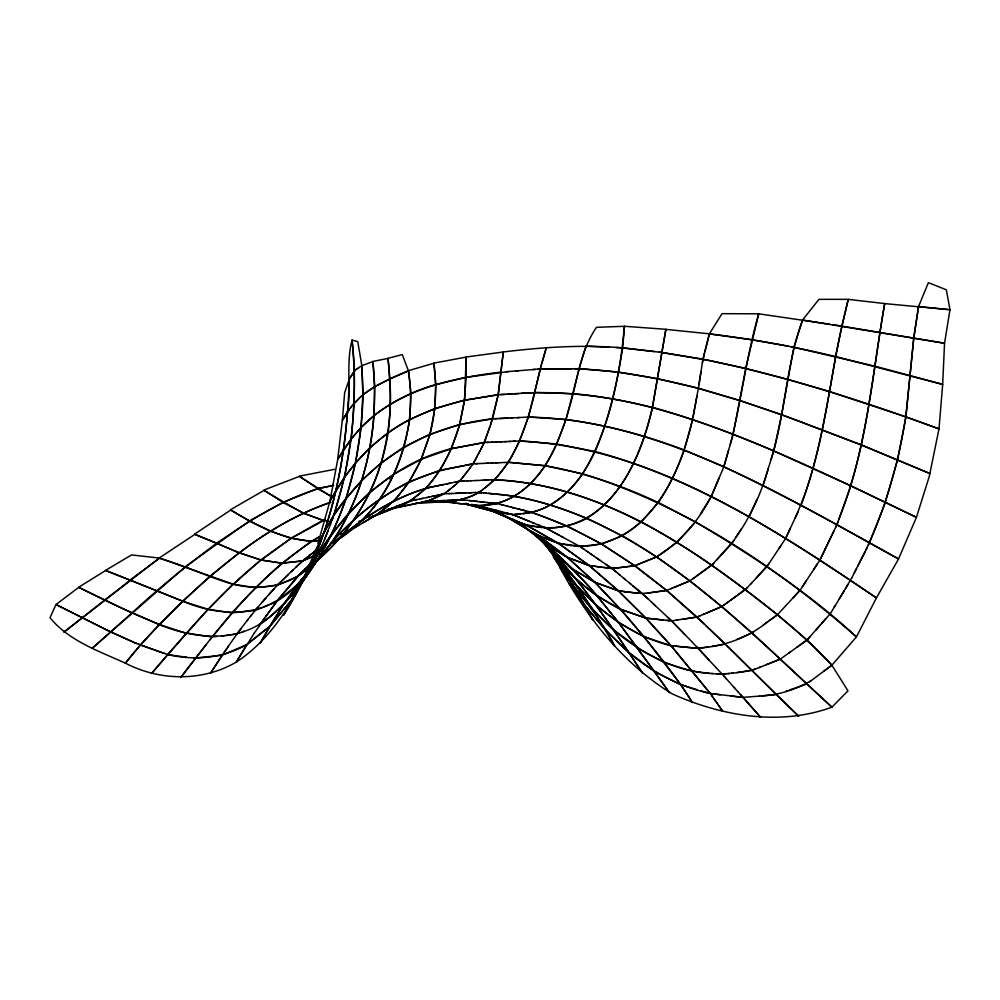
<?xml version="1.0" encoding="UTF-8"?>
<svg xmlns="http://www.w3.org/2000/svg" width="1000" height="1000" viewBox="0 0 1000 1000"><rect width="100%" height="100%" fill="white"/><g stroke="black" fill="none" stroke-linecap="round" stroke-linejoin="round"><path stroke-width="1.5" d="M354.4 527.8L348.888 531.013C385.175 505.662 402.475 461.637 409.75 419.425C383.862 433.275 361.587 453.288 344.613 477.2L351.012 439.025L361.225 427.475L374.012 415.562L374.738 386.838L372.825 361.463L388.1 358.387L389.65 378.938L374.462 386.775L363.038 394.55L361.838 365.588L357.738 341.587L351.975 340.112C356.112 372.987 354.3 406.175 351.175 439.062L361.062 427.425L362.837 394.513L362.013 365.613L361.075 366.225M330.55 524.25C351.725 465.637 358.363 402.038 352.05 340.112C345.863 363.275 351.262 388.088 347.587 411.875L349.55 409.125M354.55 370.5L349.3 378.812C347.312 440.725 338.062 503.188 313.2 560.325M363.05 394.55C361.725 452.788 347.825 511.725 316.512 561.325L322.137 554.45M508.7 371.525L465.988 377.4L435.812 384.588L433.775 363.125L466.15 357.1L464.588 400.262L459.6 424.562L430.075 434.225L434.825 408.512L464.562 400.275L498.188 394.712L503.275 351.962C542.888 347.175 582.863 344.475 622.712 347.887L661.65 352.438L702.95 359.125L698.95 384.725M490.575 424.775L498.225 394.738L503.325 351.987L466 357.038L466.037 378.9L464.412 400.188C437.45 406.962 410.975 416.45 388.212 432.713C391 407.987 390.988 383.05 387.912 358.35L402.3 354.588L408.35 370.712L389.562 378.913C392.475 407.225 388.325 435.6 381.175 463L403.7 447.088L429.875 434.113C436.287 411 436.637 386.912 434.025 363.2L408.3 370.7C418.825 434.3 392.238 505.125 337 540.513M702.362 362.863L704.55 352.85M700.938 371.95L698.375 388.375C657.738 377.85 616.237 370.15 574.237 368.688M659.2 352.075L708.3 360.35L745.713 368.438L787.85 379.438L829.55 391.587L905.85 416.887L913.737 337.9L918.587 306.462L928.388 282.65L946.338 289.8L949.975 309.738L944.538 343.25L942.675 384.425L939 428.888L929.287 476.388L916.438 517.337L898.512 558.975C793.138 501.375 687.362 435.2 566.013 419.475L556.725 443.963L595.087 451.5C609.237 418.488 616.938 383.237 622.712 347.912L654.35 351.525M527.962 392.912C569.938 391.25 611.775 397.337 652.45 407.438L665.875 329.288L624.45 326.287L596.487 327.337C582.888 347.062 578.587 370.85 573.225 393.75L534.763 392.45L540.212 369L579.138 368.7L618.413 372.013L657.887 378.775L698.375 388.263L692.975 417.5M684.725 448.212L692.613 419.325L696.925 396.138M505.112 394.338L498.2 394.725L492.625 418.812L459.65 424.588C452.8 448.075 442.2 470.825 425.325 488.8M823.913 671.137L831.925 665.163L856.45 636.875L876.425 597.925C768.538 525.462 653.538 447.587 519.587 440.938L528.312 417.1L541.362 364.963M829.613 324.212L758.688 313.812L721.988 313.675L709.4 333.837L702.95 359.212C783.512 375.438 861.963 400.562 939 428.888L905.863 416.875L913.8 337.875L918.525 306.488L948.012 309.538M704.963 351.287L709.4 333.825L665.888 329.363L652.425 407.3C744.538 433.175 830.462 476.138 916.438 517.337L850.85 485.8L773.7 450.925C785.5 407.738 786.975 362.163 802.55 320L944.538 343.25L841.862 326.125C827.688 390.288 822.775 457.375 795.238 517.788M534.788 392.463C529.163 416.8 521.2 440.688 508.438 462.262L545.163 465.763L582.737 473.8C569.25 493.2 549.462 510.65 525.237 513.362M692.6 419.425C685.837 448.837 675.238 477.45 658.325 502.587C622.288 485.55 584.388 472.762 545.138 465.688C558.638 443.512 566.788 418.762 573.188 393.738C643.1 399.6 709.638 423.612 773.75 450.85L771.038 459.613M524.012 513.5C557.938 510.025 581.4 480.45 595.075 451.5C698.25 479.288 789.025 538.325 876.425 597.925L898.55 558.938C841.125 526.725 783.512 494.7 723.838 466.788L733.2 434.225L745.713 368.438L758.737 313.762C746.188 356.625 741.45 401.275 730.275 444.425M728.5 450.588L723.812 466.887L711.237 496.512C698.725 520.5 680.913 541.7 657.887 556.062M540.95 366.287L546.362 347.525L541.75 363.625M540.575 367.638L540.188 368.975L532.925 369.562M736.038 537.112C750.788 516.325 761.425 492.812 768.337 468.325M763 485.65L773.7 450.925L781.637 414.738L739.987 400.65L698.363 388.363M801.087 505.262C819 457.325 826.888 406.662 835.662 356.488L833.05 355.9M349.45 378.825L344.663 392.65L342.375 420.387L349.125 409.675M490.05 426.275L484.288 442.488L451.375 448.688L421.163 459.3C410.637 482.287 395.35 503.95 373.088 516.763M837.825 522.25L835.888 526.875M838.637 519.875C866.55 450.925 872.087 376.213 884.663 303.6L949.975 309.738M849.05 490.725L836.925 524.7L819.975 559.938M484.275 442.475L492.65 418.837C436.625 424.588 383.075 451.75 348.075 496.25C317.075 530.575 309.225 577.688 283.525 615.25C320.012 543.188 367.863 469.925 451.312 448.625L459.7 424.637L464.462 400.2L498.225 394.738M849.087 490.7C868.562 429.975 873.538 366.075 884.725 303.575L848.2 299.375L841.938 326.087L848.263 299.337L818.95 299.337L802.613 319.962L793.863 347.212L781.637 414.762L740.025 400.55L698.375 388.263M332.275 519.75L333.137 517.5M330.55 524.25L323.537 542.112M327.938 530.975L324.425 539.9M884.463 504.787L868.462 545.062M884.5 504.762L897.638 459.8L905.863 416.875C898.388 462.663 885.85 507.762 866.05 549.775M323.537 542.112C300.55 585.8 279.175 634.038 236.325 662.087L254.188 633.2M312.275 562.638C333.062 514.987 343.75 463.562 347.45 411.85L347.188 412.4M313.188 560.325L304.525 578.413M321.763 546.538L313.425 562.688L291.762 599.9L270 626.2L260.163 643.213L269.962 626.175L291.725 599.875L319.962 550.962L332.95 532.087L349.75 511.887L370.112 491.938L394.1 474.075L421.112 459.275L430.037 434.212L421.238 459.363L409.137 481.825C380.875 496.188 355.863 515.9 334.462 539.237C357.688 502.088 370.763 459.137 374 415.538C392.6 401.55 413.338 390.675 435.887 384.625L434.738 408.488L409.825 419.438L410.913 393.05L408.625 370.775C391.863 378.188 374.113 385.087 360.175 397.212M723.85 466.788L684.212 450C672.725 483.312 654.1 516.038 623.438 534.975M310.413 567.238L312.262 562.625M719.062 478.062L711.2 496.613L700.35 514.125M749.05 516.925L756.862 499.4M790.413 528.138L785.65 538.413L778.55 549.125M785.612 538.475L798.125 511.562M825.25 548.962L820.013 559.888L802.575 586.45M833.725 531.337L825.225 548.975M851.787 577.837L845.512 588.55M851.825 577.8L856.525 568.513M854.137 573.188L864.825 552.15M857.688 566.188L867.225 547.45M483.612 443.85L484.3 442.5L493.175 442.15M480.838 449.237L484.312 442.512L451.35 448.663C440.438 471.838 425.075 495.925 400.175 505.55M482.912 445.225L479.45 451.9M488.013 504.7C521.213 501.85 543.95 472.287 556.75 444L519.625 440.988C510.962 459 500.5 477.038 483.825 488.75M309.962 568.1L308.175 571.55M478.062 454.562L480.125 450.613M478.725 453.275L475.288 459.837M477.35 455.925L473.913 462.463M307.262 573.263L307.712 572.413M474.588 461.163L469.688 468.413M305.45 576.7L305.9 575.837M303.15 580.975L304.988 577.55M303.612 580.125L304.075 579.263M306.012 574.35L297.512 584.587L282.05 606.712L270 626.2L246.7 644.625L236.312 662.075C202.413 681.8 159.838 681.1 125.363 663.138C142.925 641.075 162.575 620.862 182.838 601.287L207.913 609.225L232.037 612.913C257.838 584.2 286.05 557.05 319.125 536.875M346.538 413.462L345.9 414.538M848.062 584.362L830.375 613.6L821.562 623.55M834.137 607.35L835.387 605.275M350.075 377.788L355.812 369.575M345.25 415.6L342.312 420.387L337.713 459.4L329.913 501.325L317.975 543.35L333.95 515.225L344.475 477.163L355.7 462.837L369.938 447.537L388.137 432.7C380.037 484 353.462 531.15 313.225 564C344.663 537.288 369.613 502.925 381.112 462.975L361.737 480.525L346.188 498.512L355.562 462.775L361.037 427.425C397.587 389.938 451.175 378 501.35 372.062M839.163 599.038L844.237 590.662M302.325 578.837L282.062 606.737L269.975 626.188L246.713 644.638L222.188 655.188L210.35 673.438L224.925 651.287M259.125 625.538L266.325 615.625M300.525 573.587L276.85 601.1L254.188 633.2M733.888 540.438L713.037 563.875M741.438 528.737L731.787 543.675L716.762 559.875M792.987 597.925L800.15 590.175L806.287 580.788M813.737 569.438L817.475 563.737M780.913 545.562L766.912 566.725L750.725 583.975M769.2 563.263L756.1 578.25M224.013 652.588C248.162 616.775 275.975 582.975 309.475 555.55M227.638 647.362L228.55 646.062M225.825 649.987L226.737 648.675M352.45 405.312L361.938 395.625M350.4 408.038L352.038 405.85M350 408.587L351.625 406.4M266.325 615.612L279.45 598.062M333.988 515.237L346.138 498.488C330.588 542.3 306.6 584.987 271.1 615.575C240.487 643.512 195.138 639.45 159.362 624.587L140.213 645.088L125.412 663.2C98.8 651 69.088 641.062 50 617.712L55.987 604.55L78.75 587.35L121.713 608.138L159.4 624.65L182.725 601.125L130.213 580.262L104.6 600.037L131.962 612.987C158.663 587.925 187.387 565.212 216.625 543.212L194.75 534.438L159.275 557.975L233.038 584.138L206.625 610.812L167.85 654.638M352.85 404.762L359.087 398.3M201.8 650.387L180.725 677.525C211.55 636.875 243.162 596.4 282.125 563.125L302.438 560.938L313.337 556.263L302.425 560.913L316.512 550.1L309.475 555.55M210.037 639.612L211.062 638.263M250.387 616.425L251.537 614.938M472.337 464.95L473.225 463.775L477.675 463.612M205.925 645.013L202.825 649.038M246.975 620.9L248.113 619.412M479.725 505.562C507.225 505.938 530.65 487.863 545.15 465.712L508.45 462.312L497.337 476.625M468.825 469.538L470.6 467.225M467.113 471.75L468.875 469.462M241.25 628.312L237.812 632.75M466.275 472.837L468.025 470.562M464.613 474.975L466.337 472.75M465.5 473.837L460.562 480.15M462.163 478.113L463.837 475.962M456.238 484.113L461.388 479.087M484.862 487.912L496.587 477.55M332.262 541.987C364.513 505.175 407.375 475.75 456.213 467.212M325.513 550.325L323.462 552.95L334.45 539.225L324.562 551.587C366.587 498.775 379.338 427.512 372.975 361.488L361.438 365.9M316.775 561.038L309.625 569.938M331.075 543.375L326.625 548.938M313.2 565.487L308.275 571.587L317.887 559.7M310.637 568.663L316.512 561.325C300.875 584.975 283.925 608.438 259.95 624.25M314.413 564.025L319.037 558.375M325.675 550.212L326.775 548.85M322.35 554.312L324.387 551.7L322.35 554.288M307.075 573.05L303.525 577.413M306.012 574.35L307.213 572.875L304.713 575.938M319.9 557.212L321.025 555.837M307.087 573.038L299.975 581.688M318.775 558.587L320.138 557.025M301.188 580.225L302.4 578.763M317.613 559.938L319.012 558.35M298.75 583.175L297.55 584.612L301.137 580.3M279.462 598.062L297.5 576.55L309.613 564.65M274.262 588.525L268.75 594.837M266 597.975L261.863 602.675M820.1 625.212L807.087 639.963L796.975 647.225M809.938 636.737L807.05 640.013L788.612 653.2M815.725 630.163L825.95 618.587M256.337 608.9L257.712 607.35M615.812 347.525L622.675 347.837L624.45 326.287C619.75 377.2 609.425 429.462 582.725 473.775C684.875 505.588 776.513 566.812 856.413 636.912C808 591.825 752.113 555.712 695.475 521.925L677.038 542.3L656.612 556.975C611.05 527.3 560.775 502.675 506.45 495.238M800.113 590.212L777.438 614.775L763.138 625.062M713.062 563.8L695.337 576.987M714.3 562.475L711.787 565.2L692.6 578.938M746.75 588.175L730.625 600.262M752.075 582.513L745.387 589.65L726.213 603.425M311.137 563.125L305.1 569.113M305.075 569.125L300.55 573.587M296.075 567.1L302.425 560.913L282.175 563.188L261 560.05C219.925 593.225 185.637 633.525 151.5 673.562L167.825 654.613C194.475 660.8 222.75 658.363 246.713 644.638M291.312 571.712L292.9 570.188M288.137 574.775L281.788 580.85M280.188 582.362L277.013 585.363L255.525 587.65L233.062 584.175C259.562 591.15 289.462 586.3 309.625 566.925L297.488 576.538L277 585.35M425.288 488.837L409.637 501.3M455.325 484.862L456.05 484.275M453.475 486.4L455.1 485.05M452.525 487.188L454.15 485.838M451.562 487.975L453.2 486.625M293.7 587.725L297.525 584.587C266.825 617.788 221.8 617.938 182.738 601.15C226.4 560.837 273.6 521.487 330.737 502.4M449.6 489.575L451.287 488.2M448.587 490.4L450.312 488.988M293.712 587.737L278.175 600.087M447.562 491.225L449.338 489.775M446.525 492.062L448.363 490.575M446.4 492.163L438.25 496.538M482.75 489.6L484.3 488.35M340.4 537.8L350.712 529.938M483.312 489.137C464.312 504.15 438.725 501.5 415.988 503.025C438.05 501.438 462.287 504.012 481.362 490.712M340.363 537.85L333.55 543.25L336.95 540.55M278.15 600.075L270.087 604.075M765.85 695.55C781.675 694.237 797.663 688.5 811.225 680.588M809.638 681.787L831.888 665.188L847.975 690.863L831.912 707.163C779.887 726.237 721.737 716.125 672.288 693.925C623.2 663.988 586.425 617.1 559.575 566.838C577.837 593.45 600.513 616.75 614.625 646.125C598.925 619.475 583.575 592.2 562.7 569.175L574.888 588.162L592.638 619.8C578.337 592.762 562.15 566.65 543.525 542.362M491.463 479.837C572.263 481.938 646.612 520.05 711.787 565.2C754 595.763 796.2 627 831.925 665.163L807.087 639.963L777.475 614.725L769.488 620.5M767.887 621.638C747.812 638.075 722.425 647.075 696.65 648.175M706.287 613.162L721.812 606.55L729.15 601.3M753.688 631.812L752.113 632.938L831.912 707.163C765.375 646.175 701.388 580.737 622.275 535.737M790.288 652L780.3 659.125L753.625 669.75M723.3 605.475L724.762 604.438M693.988 577.925L689.9 580.812L673.913 587.513M358.212 368.05L359.137 367.438M357.75 368.35L356.775 368.963M357.287 368.663L355.412 369.888M360.125 366.838L358.7 367.75M376.812 514.525L394.787 500.188L409.162 481.85L439.963 470.3L460.387 466.388M359.3 522.263L361.225 521.1L358.938 521.413L361.25 521.163L359.3 522.288M371.225 517.875L374.913 515.675M369.363 518.987L373.025 516.812M367.5 520.1L371.15 517.925M365.637 521.213L369.275 519.05M367.413 520.163L354.462 527.775M361.912 523.413L365.538 521.263M359.95 524.55L352.6 528.862M319.163 536.9L311.388 541.337C282.013 538.8 255.037 525.363 230.538 509.7L263.962 490.425L303 513.175L323.062 520.212L291.05 538.188L261.025 560.138L238.988 552.612L194.6 534.1L230.65 510.075L249.513 520.875L185.325 566.688L92.037 648.438L131.938 612.938L159.288 624.487L184.587 632.75M394.45 507.3L372.275 516.325M346.637 532.013L348.875 531L346.625 532.025M449.65 493.587L444.4 493.787L427.525 501.2L388.075 509.075L393.675 508.312L371.287 517.263M407.612 502.238L404.412 503.663M319.3 553.625L316.913 554.688L319.3 553.625M371.188 516.8L372.225 516.337M404.5 503.638L402.388 504.575M369.012 517.775L370.05 517.3M401.325 505.05L399.1 506.012M435.1 497.925L437.175 497.013M399.175 505.988L396.95 506.95M435.075 497.938L428.625 500.737M398.088 506.463L395.863 507.425M394.775 507.887L395.9 507.413M268.725 604.675L263.25 607.013M737.087 639.325L752.113 632.938L721.838 606.512L703.2 614.462M371.2 517.3L394.8 507.887M704.737 613.8L697.013 617.05L671.6 620.85L691.65 641.513M261.875 607.587L254.938 610.45L232 612.875L212.113 636.938L205.7 636.05M242.562 631.788L244.037 631.175M689.875 580.862L671 588.7M698.575 616.375L700.113 615.737M239.613 633.013L232.125 634.775M672.45 588.062L666.675 590.413L645.65 593.362M412.725 500.438L398.512 505.7M406.6 502.463L410.675 500.825M780.325 659.1L771.375 662.712M330.712 502.225C297.5 513.787 267.025 531.675 239.125 552.938L216.625 543.188C248.463 521.675 280.775 500.062 317.887 488.85L331.125 496.3M404.562 503.288L400.475 504.925M766.038 664.837L769.575 663.413M396.5 506.5L398.462 505.725M758.938 667.65L760.7 666.95M392.5 508.075L396.45 506.512M636.125 565.163L656.637 556.9L634.725 565.75L616.275 568.05M683.988 668.787C707.1 675.675 732.237 675.3 755.4 669.038M388.475 509.637L382.575 511.925M325.213 519.688L291.125 538.413L270.125 530.938L249.513 520.85L282.913 502.475L304.2 513.337L323.137 520.5L325.6 520.825L323.088 520.3L325.175 519.513M378.688 513.425L380.65 512.675M806.513 684.1L791.325 689.438M785.662 691.388L787.55 690.738M789.438 690.075L791.325 689.425M403.113 504.675L396.725 506.062L405.25 504.137M440.075 494.712L444.4 493.762M442.038 494.288L435.15 495.775M437.413 495.288L439.7 494.787M457.562 481.613L464.35 480.988M455.363 482.075L459.775 481.163M435.788 495.637L428.6 497.163M431.525 496.55L433.65 496.1M453.175 482.537L457.413 481.662M448.862 483.45L452.788 482.638M426.488 497.612L429.412 497M446.737 483.888L450.538 483.113M422.35 498.475L427.3 497.438M469.012 464.613L473.212 463.75L466.925 465.037M442.525 484.762L448.325 483.575M420.337 498.888L423.1 498.312M444.012 484.462L438.375 485.613M416.388 499.7L421.012 498.75M468.888 464.675L460.675 466.312M436.312 486.025L441.912 484.9M414.462 500.087L416.863 499.6M393.688 508.363L427.512 501.163L421.95 501.863L438.5 500.8M466.75 465.112L456.512 467.137M432.25 486.85L437.8 485.725M412.562 500.475L414.787 500.012M435.8 486.138L430.238 487.25M334.825 469.3L299.325 476.138L317.863 488.75L333.65 485.363L317.863 488.488L282.875 502.425L263.9 490.062L299.325 476.425L331.125 496.4M431.887 486.912C394.3 496.175 361.925 518.475 332.987 543.488C361.375 518.725 393.312 497.238 429.975 487.287M737 655.7L697.025 617.013L682.675 619.237M711.888 646.325L725.5 644.163L705.888 625.562M708.5 646.85L700.05 648.088M668.562 592.1L666.675 590.413L647.15 593.138M676.35 620.188L677.938 619.963M776.287 694.6L798.737 716.312L751.875 670.425L737.05 672.475M222.2 655.2L193.888 658.188M645.65 593.337L636.575 593.038M731.525 673.2L733.363 672.95M727.85 673.662L729.688 673.425M724.188 674.125L726.012 673.9M614.85 568.225L634.75 565.712L666.663 590.425L695.113 615.4M230.6 634.963L226.025 635.487M613.425 568.387L616.275 568.025M603.438 567.45L614.85 568.188M613.438 568.35L610.588 568.337M522.788 513.638L525.2 513.35M224.488 635.65L221.412 635.988M486.825 504.812L478.537 505.688L469.925 504.738M523.975 513.488L517.863 514.15M582.688 546.188C604.6 545.812 624.913 536.038 641.325 521.9C689.912 547.863 734.488 580.438 777.475 614.738M581.325 546.337L601.562 544L634.75 565.712L601.575 543.975L622.238 535.812L587 518.2C625.337 494.438 642.3 449.275 652.438 407.413C641.275 459 611.613 525.513 550.712 527.962M520.3 513.875L514.15 514.525M495.363 494.075C527.137 496.325 557.55 506.662 586.975 518.288C562.288 531.638 532.188 530.487 507.6 517.513C530.462 531.562 554.837 547.025 582.675 546.15M504.65 515.562L507.55 517.587L491.55 510.675L526.425 525.163L558.438 543.438L581.325 546.3M517.837 514.138L512.9 514.65L534.138 523.288M549.412 528.062L526.425 525.163L558.475 543.375L589.163 565.575L567.4 557.337L538.375 535.612L558.5 543.312L589.2 565.525L618.375 590.85L645.837 618.138L620.487 609.288L594.8 582.175L572.913 569.263L536.712 535.562L547.925 545.163L572.875 569.3L554.85 554.038L535.913 535.562M216.762 636.462L212.087 636.912M479.725 505.538L476.375 505.438M759.613 696.075L776.287 694.613L727.15 645.812M761.688 695.9L765.837 695.537M535.363 369.375L515.988 370.938M537.75 369.162L571.85 368.775M759.6 696.075L743.075 697.362L730.7 696.012M506.262 371.7L518.413 370.763M521.112 393.35L532.562 392.663M514.263 393.775L525.712 393.1M507.388 394.188L518.862 393.525M500.5 394.588L511.987 393.938M608.95 347.262L585.925 346.125L579.138 368.7L566.038 419.475L528.263 417.038L517.2 417.65M477.238 492.388L481.712 492.537M494.888 418.725L519.438 417.562M475.087 492.5L490.875 493.575M510.525 418.013L512.75 417.9M513.05 441.287L519.612 440.975M504.175 462.5L508.45 462.287M487.8 480.012L492.825 479.762M470.775 492.713L475.737 492.475M499.363 418.525L508.3 418.125M504.263 441.688L515.225 441.188M499.875 462.7L504.087 462.5M483.9 480.2L488.562 479.975M468.6 492.812L471.925 492.663M508.625 441.5L510.825 441.4M495.538 462.9L499.712 462.7M481.863 480.288L486.413 480.075M464.25 493.013L469.95 492.75M447.088 500.425L462.225 499.688L471.25 500.775M492.638 418.825L497.113 418.638M499.837 441.875L506.425 441.6M491.163 463.088L497.525 462.8M477.55 480.475L482.1 480.275M462.075 493.1L465.85 492.938M495.412 442.062L502.013 441.788M486.737 463.275L493.137 462.987M475.275 480.575L477.725 480.462M459.888 493.2L463.713 493.038M457.688 493.288L461.525 493.125M440.588 500.712L464.5 499.975M445.025 500.538L434.062 500.975M490.975 442.25L497.6 441.975M484.513 463.363L488.738 463.175M470.487 480.775L475.525 480.55M455.487 493.375L459.288 493.225M482.275 463.45L484.312 463.35M480.037 463.537L482.1 463.438M466.613 480.9L471.087 480.737M451.075 493.55L456.975 493.312M486.512 442.413L488.738 442.325M475.513 463.7L479.888 463.525M462.612 481.062L467.962 480.863M448.862 493.625L452.163 493.5M427.512 501.213L431.938 501.037M528.312 417.1C581.85 418.1 634.3 431.225 684.212 450M694.925 648.025L698.35 648.35L696.675 646.65M726.213 678.688L722.35 674.35L716.787 673.863M694.912 648.05L688.075 647.412M693.2 647.9L686.363 647.25M711.25 673.35L713.1 673.525M686.363 647.275L671.05 645.713L645.863 618.112L618.4 590.825L589.188 565.538L567.35 557.4L594.763 582.212L620.45 609.325C591.888 594.9 567.175 573.638 548.038 548L560.6 563.387L577.425 586.413L596.038 605.25L618.7 622.562L669.438 692.663L654.613 671.538L628.925 652.525L604.963 629.412L584.888 605.462L569.175 583.375C586.15 608.8 606.213 632.025 628.825 652.6L613.538 629.987C638.575 650.588 667.675 667.913 700.238 672.288M688.075 647.425L671.038 645.713L710.263 693.525C680.125 686.825 652.387 672.475 628.85 652.588L642.387 672.987C612.463 627.45 581.825 582 543.938 542.6M709.412 673.2L700.225 672.288M668.363 620.538L671.587 620.862L651.675 602.263M668.363 620.55L645.863 618.112L620.525 609.25C646.15 639.038 671.475 669.325 692.487 702.613L680.875 684.775L697.337 689.775M666.75 620.375L669.975 620.712M508.525 506.512L497.35 503.612L486.488 502.475M493.025 503.162L497.362 503.638M663.525 620.062L645.875 618.1L671.012 645.738C621.475 633.45 582.238 597.212 553.325 556.562C569.725 583.787 590.062 608.55 613.513 630C592.025 598.663 568.95 568.188 542.238 541.1M504.263 495.025L490.863 493.587M493.1 503.2L479.925 501.75M494.938 479.637C546.3 482.25 595.763 498.7 641.338 521.925L658.337 502.475L695.475 521.925M488.587 493.338L493.125 493.825M484.475 502.262L475.525 501.262M472.125 505L463.462 504.025M484.012 492.812L486.312 493.062M473.325 501.012L477.9 501.538M444.7 500.775L446.788 501.012M465.688 504.288L452.65 502.775M638.1 593.237L625.962 591.788M468.9 500.5L475.688 501.287M456.975 503.275L461.388 503.8M636.575 593.062L624.45 591.6M443.975 501.7L437 500.55L454.888 503.05M446.15 501.987L450.538 502.525M737.875 691.637L760.638 717.337L743.075 697.362L710.288 693.512L671.05 645.688L644.062 636.788L680.837 684.788L654.6 671.55L618.6 622.65L596.925 595.588L572.913 569.263L594.688 582.3L567.438 557.288L547.788 545.337L522.925 525.588M609.15 568.188L589.188 565.538L602.025 567.288M720.462 694.8L710.288 693.512L717.262 703.5M625.975 591.8L618.4 590.825L594.725 582.263L618.425 590.788L624.462 591.613M187.013 657.3L167.825 654.613L138.387 644.287M205.712 636.075L184.525 632.663M326.825 521L328.05 521.188M832.1 324.55L841.963 326.075L835.588 356.538L942.712 384.4L874.825 366.163L791.3 346.675M474.988 505.062L480.688 506.213M473.812 504.862L491.475 509.1M326.788 520.913L328.025 521.125M474.988 505.087L471.45 504.475L472.625 504.7M463.888 503.575L493.375 511.4L512.888 514.65L506.525 513.025M788.675 346.213L751.925 339.725L709.388 333.9C750.962 338.963 792.25 346.163 832.975 355.962M493.375 511.4L512.9 514.587L523.538 518.975M534.725 513.4L567.388 526.112L601.562 544C576.638 530.65 551.3 517.625 523.837 510.375M528.188 511.463L532.525 512.55M519.462 509.288L526.05 510.95M517.275 508.738L523.888 510.412M512.875 507.625L519.525 509.312M510.675 507.062L515.15 508.2M506.25 505.925L512.95 507.65M508.625 513.562L500.138 511.375M499.588 504.2L504.087 505.363M495.85 510.262L502.2 511.912M493.7 509.7L497.912 510.8M493.338 511.463L463.862 503.512M489.387 508.562L493.625 509.675M482.887 506.825L487.163 507.962M708.413 693L701.025 690.863M683.975 668.8L664.538 662.562L641.162 650.088L613.65 629.9L592.587 609.275L559.575 561.888M162.7 652.862L164.4 653.438M162.725 652.925L134.725 642.688M544.725 527.525L579.975 546.475L587.975 552.025M538.413 525L546.812 528.362L559.275 535.212M540.487 525.837L532.075 522.463M523.587 519.012L529.9 521.575M524.038 524.288L526.375 525.237L516.075 520.962M522.863 523.812L518.175 521.875M514.012 520.1L517 521.388M515.837 520.9L486.675 508.537L492.225 510.988M493.6 511.538L513.488 519.913M136.6 643.575L110.712 632L80.9 616.938M134.762 642.763L107.163 630.175M77.575 615.3L55.987 604.55L107.225 630.275M77.562 615.25L79.212 616.062M561.375 536.362L563.45 537.5M512.112 518.913L513.938 519.987L512.038 518.95M526.538 527.95L524.375 526.562M522.212 525.163L523.288 525.862M506.7 516.7L538.462 535.462L567.312 557.463L547.9 545.188L522.8 525.775M504.738 515.4L505.725 516.05M526.575 527.888L524.438 526.45M605.988 564.45L612 568.55M610 567.175L593.987 556.188M595.988 557.575L600 560.337M586 550.638L591.987 554.8M590 553.425L594 556.2M579.975 546.425L583.975 549.237M502.725 514.212L503.688 514.888M656.65 556.888L689.9 580.825L721.8 606.562M666.637 590.462L634.763 565.688M629.225 582.788L648.062 598.85M640.725 592.175L633.062 585.938M631.15 584.362L623.488 578.05M625.413 579.637L612.013 568.513L615.837 571.7M617.75 573.288L619.663 574.875M704.112 623.862L668.55 592.112M695.113 615.375L697.025 617.025M532.587 532.125L533.6 533.013M671.587 620.862L667.95 617.513M653.475 603.962L655.288 605.662M651.688 602.263L642.663 593.725M751.862 670.438L737 655.7M540.962 539.475L542.062 540.575M538.05 536.6L539.5 538.038M533.013 532.688L534.462 534.125M716.325 667.887L691.637 641.525M536.013 535.425C555.575 556.413 579.288 572.725 596.763 595.737C576.275 580.887 558.913 562.388 543.375 542.5M684.95 634.663L671.6 620.85M722.35 674.35L716.325 667.887M708.825 659.762L698.363 648.337M740.462 694.513L741.762 695.938M723.637 675.788L737.862 691.637M733.988 687.325L735.275 688.763M558.3 560.45L541.975 540.525M716.488 702.4L722.725 711.25L717.262 703.5M714.15 699.075L715.713 701.287M711.838 695.738L712.613 696.85M336.287 489.975L329.85 501.3L344.588 477.2L336.262 489.963M343.612 449.675L337.713 459.4L351.138 439.062L343.675 449.688M323.263 553.088L321.25 555.675L323.263 553.075M209.675 576.438L182.875 601.362L130.05 580L159.438 558.263C184.55 565.475 208.062 577.025 233.137 584.325L260.912 559.9L239.1 552.837L209.7 576.475M104.637 600.112L63.863 632.188L159.312 558.062L131.537 554.938L105.512 570.388L130.162 580.188L105.588 570.513L78.675 587.263L104.7 600.2M311.325 541.188L282.2 563.25L260.938 559.938L291.112 538.337L311.325 541.188M345.525 532.525L344.4 533.025L345.513 532.525M343.275 533.538L341.012 534.538L343.25 533.538M319.887 540.325L311.375 541.287L319.9 540.325M467.912 503.875L465.55 503.462L467.912 503.888M802.075 422.275L781.637 414.738L861.5 444.988L930.163 473.638L861.438 445.037L802.075 422.275M456.325 500.925L454.125 499.975L456.312 500.988M644.025 636.812L618.675 622.587L596.812 595.7L620.55 609.225L644.025 636.812M389.6 478.625L388.663 477.9L389.6 478.638"/></g></svg>
